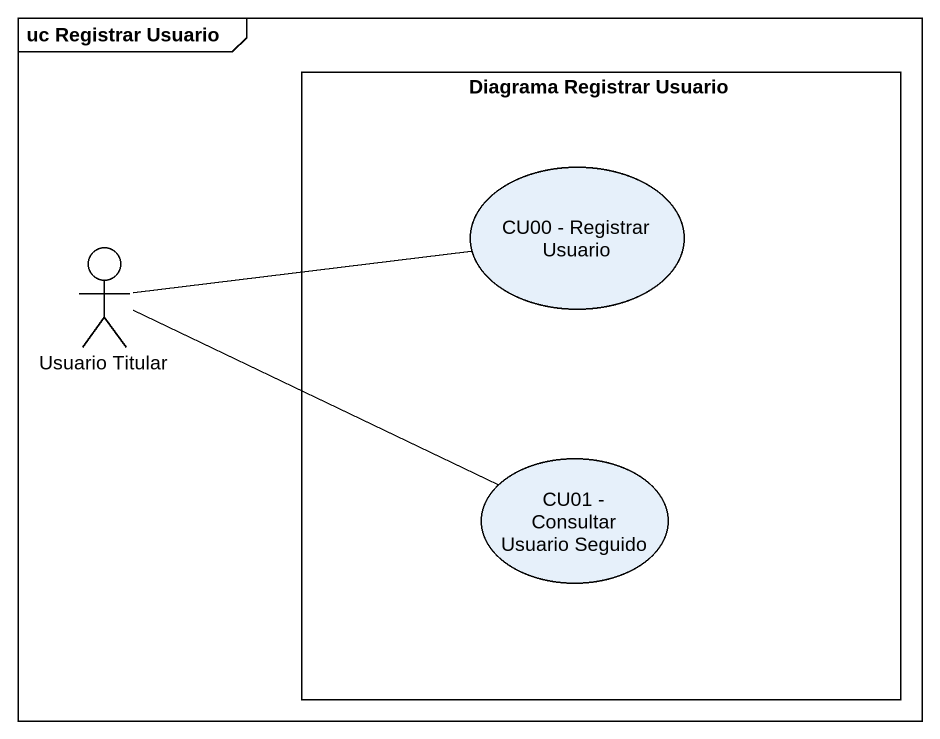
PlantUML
@startuml
mainframe uc Registrar Usuario
rectangle "Diagrama Registrar Usuario" as Diagrama_Registrar_Usuario {
  usecase "CU00 - Registrar Usuario" as CU00_Registrar_Usuario
  usecase "CU01 - Consultar Usuario Seguido" as CU01_Consultar_Usuario
}
actor "Usuario Titular" as Usuario_Titular
Usuario_Titular -right- CU00_Registrar_Usuario
Usuario_Titular -right- CU01_Consultar_Usuario
@enduml
